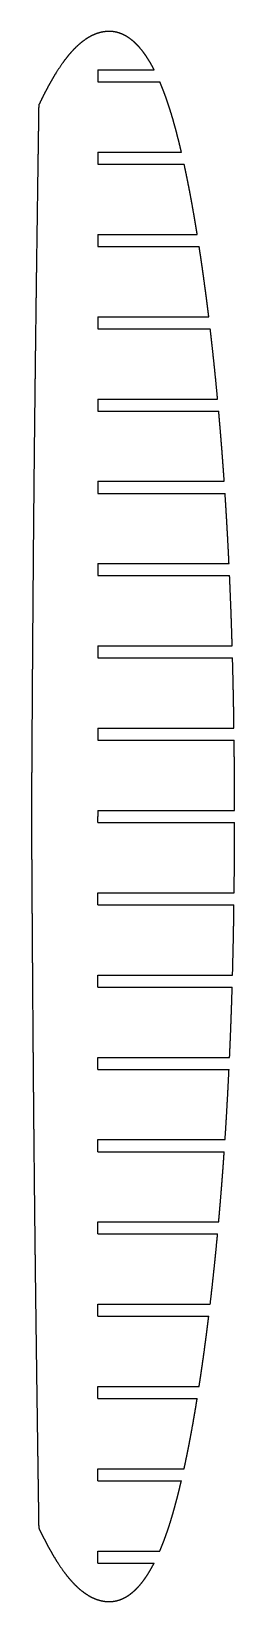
# Model space of a CAD drawing. Header units: metres. Extents: x 6 to 70, y -248 to 248.
import ezdxf

# ---------------------------------------------------------------- set-up
doc = ezdxf.new("R2010")
doc.units = ezdxf.units.M

msp = doc.modelspace()

# ---------------------------------------------------------------- linework, layer by layer
for p, q in [((26.52, 235.9, 665), (44.34, 235.9, 665)), ((26.52, 232.1, 665), (46.13, 232.1, 665)), ((26.52, 209.9, 665), (52.94, 209.9, 665)), ((26.52, 206.1, 665), (53.8, 206.1, 665)), ((26.52, 183.9, 665), (57.94, 183.9, 665)), ((26.52, 180.1, 665), (58.54, 180.1, 665)), ((26.52, 157.9, 665), (61.59, 157.9, 665)), ((26.52, 154.1, 665), (62.05, 154.1, 665)), ((26.52, 131.9, 665), (64.38, 131.9, 665)), ((26.52, 128.1, 665), (64.73, 128.1, 665)), ((26.52, 105.9, 665), (66.48, 105.9, 665)), ((26.52, 102.1, 665), (66.74, 102.1, 665)), ((26.52, 79.9, 665), (67.99, 79.9, 665)), ((26.52, 76.1, 665), (68.17, 76.1, 665)), ((26.52, 53.9, 665), (69, 53.9, 665)), ((26.52, 50.1, 665), (69.1, 50.1, 665)), ((26.52, 27.9, 665), (69.56, 27.9, 665)), ((26.52, 24.1, 665), (69.61, 24.1, 665)), ((26.52, 1.9, 665), (69.75, 1.9, 665)), ((26.52, -1.9, 665), (69.75, -1.9, 665)), ((26.52, -24.1, 665), (69.61, -24.1, 665)), ((26.52, -27.9, 665), (69.56, -27.9, 665)), ((26.52, -50.1, 665), (69.11, -50.1, 665)), ((26.52, -53.9, 665), (69, -53.9, 665)), ((26.52, -76.1, 665), (68.17, -76.1, 665)), ((26.52, -79.9, 665), (67.99, -79.9, 665)), ((26.52, -102.1, 665), (66.74, -102.1, 665)), ((26.52, -105.9, 665), (66.48, -105.9, 665)), ((26.52, -128.1, 665), (64.72, -128.1, 665)), ((26.52, -131.9, 665), (64.38, -131.9, 665)), ((26.52, -154.1, 665), (62.04, -154.1, 665)), ((26.52, -157.9, 665), (61.58, -157.9, 665)), ((26.52, -180.1, 665), (58.53, -180.1, 665)), ((26.52, -183.9, 665), (57.93, -183.9, 665)), ((26.52, -206.1, 665), (53.78, -206.1, 665)), ((26.52, -209.9, 665), (52.93, -209.9, 665)), ((26.52, -232.1, 665), (46.11, -232.1, 665)), ((26.52, -235.9, 665), (44.32, -235.9, 665))]:
    msp.add_line(p, q)
for points, knots in [([(44.34, 235.9, 665), (44.25, 236.07, 665), (44.16, 236.24, 665), (44.08, 236.41, 665), (43.99, 236.58, 665), (43.89, 236.75, 665), (43.8, 236.91, 665), (43.71, 237.08, 665), (43.26, 237.9, 665), (42.88, 238.55, 665), (42.49, 239.19, 665), (42.09, 239.82, 665), (41.67, 240.44, 665), (41.24, 241.04, 665), (40.79, 241.64, 665), (39.91, 242.72, 665), (39.49, 243.22, 665), (39.05, 243.69, 665), (38.6, 244.16, 665), (38.13, 244.6, 665), (37.64, 245.03, 665), (37.13, 245.43, 665), (36.02, 246.23, 665), (35.4, 246.62, 665), (34.76, 246.98, 665), (34.1, 247.29, 665), (33.42, 247.54, 665), (32.71, 247.75, 665), (32, 247.89, 665), (30.7, 248.04, 665), (30.12, 248.07, 665), (29.53, 248.06, 665), (28.95, 248.02, 665), (28.38, 247.94, 665), (27.81, 247.82, 665), (27.24, 247.68, 665), (26.56, 247.47, 665), (26.43, 247.43, 665), (26.3, 247.38, 665), (26.18, 247.34, 665), (26.05, 247.29, 665), (25.92, 247.25, 665), (25.8, 247.2, 665), (25.24, 246.98, 665), (24.81, 246.79, 665), (24.4, 246.59, 665), (23.98, 246.37, 665), (23.58, 246.14, 665), (23.18, 245.9, 665), (22.79, 245.64, 665), (21.18, 244.52, 665), (20.04, 243.56, 665), (18.96, 242.52, 665), (17.95, 241.41, 665), (16.99, 240.25, 665), (16.08, 239.07, 665), (15.22, 237.85, 665), (13.45, 235.19, 665), (12.55, 233.75, 665), (11.7, 232.28, 665), (10.88, 230.8, 665), (10.08, 229.3, 665), (9.31, 227.78, 665), (8.57, 226.26, 665), (7.83, 224.73, 665)], [0, 0, 0, 0, 0, 0, 0, 0, 0, 0.028738, 0.028738, 0.028738, 0.028738, 0.028738, 0.028738, 0.028738, 0.141063, 0.141063, 0.141063, 0.141063, 0.141063, 0.141063, 0.141063, 0.238429, 0.238429, 0.238429, 0.238429, 0.238429, 0.238429, 0.238429, 0.347781, 0.347781, 0.347781, 0.347781, 0.347781, 0.347781, 0.347781, 0.435072, 0.435072, 0.435072, 0.435072, 0.435072, 0.435072, 0.435072, 0.455255, 0.455255, 0.455255, 0.455255, 0.455255, 0.455255, 0.455255, 0.524522, 0.524522, 0.524522, 0.524522, 0.524522, 0.524522, 0.524522, 0.747328, 0.747328, 0.747328, 0.747328, 0.747328, 0.747328, 0.747328, 1, 1, 1, 1, 1, 1, 1, 1, 1]), ([(52.94, 209.9, 665), (52.89, 210.14, 665), (52.83, 210.37, 665), (52.78, 210.61, 665), (52.72, 210.85, 665), (52.67, 211.08, 665), (52.61, 211.32, 665), (52.55, 211.56, 665), (52.18, 213.08, 665), (51.87, 214.37, 665), (51.54, 215.65, 665), (51.2, 216.94, 665), (50.85, 218.22, 665), (50.5, 219.49, 665), (50.12, 220.77, 665), (49.57, 222.58, 665), (49.4, 223.12, 665), (49.24, 223.66, 665), (49.07, 224.19, 665), (48.9, 224.7, 665), (48.73, 225.22, 665), (48.56, 225.72, 665), (48.2, 226.77, 665), (48, 227.32, 665), (47.81, 227.86, 665), (47.61, 228.39, 665), (47.42, 228.9, 665), (47.22, 229.41, 665), (47.03, 229.91, 665), (46.74, 230.62, 665), (46.66, 230.83, 665), (46.57, 231.04, 665), (46.48, 231.25, 665), (46.4, 231.47, 665), (46.31, 231.68, 665), (46.22, 231.89, 665), (46.13, 232.1, 665)], [0, 0, 0, 0, 0, 0, 0, 0, 0, 0.079294, 0.079294, 0.079294, 0.079294, 0.079294, 0.079294, 0.079294, 0.511238, 0.511238, 0.511238, 0.511238, 0.511238, 0.511238, 0.511238, 0.698248, 0.698248, 0.698248, 0.698248, 0.698248, 0.698248, 0.698248, 0.908648, 0.908648, 0.908648, 0.908648, 0.908648, 0.908648, 0.908648, 1, 1, 1, 1, 1, 1, 1, 1, 1]), ([(7.83, 224.73, 665), (7.83, 224.73, 665), (7.83, 224.73, 665), (7.83, 224.73, 665), (7.83, 224.73, 665), (7.83, 224.73, 665), (7.83, 224.73, 665), (7.83, 224.73, 665), (7.83, 224.73, 665), (7.83, 224.73, 665), (7.83, 224.72, 665), (7.83, 224.72, 665), (7.83, 224.71, 665), (7.83, 224.71, 665), (7.83, 224.7, 665), (7.83, 224.68, 665), (7.83, 224.67, 665), (7.83, 224.66, 665), (7.83, 224.64, 665), (7.83, 224.62, 665), (7.83, 224.6, 665), (7.83, 224.57, 665), (7.83, 224.53, 665), (7.83, 224.51, 665), (7.83, 224.48, 665), (7.83, 224.46, 665), (7.83, 224.44, 665), (7.83, 224.41, 665), (7.83, 224.39, 665), (7.83, 224.32, 665), (7.83, 224.27, 665), (7.83, 224.22, 665), (7.83, 224.17, 665), (7.83, 224.11, 665), (7.83, 224.05, 665), (7.82, 223.99, 665), (7.82, 223.84, 665), (7.82, 223.76, 665), (7.82, 223.67, 665), (7.82, 223.58, 665), (7.82, 223.48, 665), (7.82, 223.37, 665), (7.81, 223.26, 665), (7.81, 222.93, 665), (7.81, 222.72, 665), (7.8, 222.51, 665), (7.8, 222.3, 665), (7.8, 222.09, 665), (7.79, 221.88, 665), (7.79, 221.67, 665), (7.78, 221.1, 665), (7.78, 220.75, 665), (7.77, 220.4, 665), (7.77, 220.05, 665), (7.76, 219.7, 665), (7.76, 219.35, 665), (7.75, 219, 665), (7.74, 217.9, 665), (7.73, 217.16, 665), (7.72, 216.41, 665), (7.71, 215.67, 665), (7.69, 214.92, 665), (7.68, 214.17, 665), (7.67, 213.43, 665), (7.66, 212.18, 665), (7.65, 211.66, 665), (7.64, 211.13, 665), (7.63, 210.57, 665), (7.62, 210.01, 665), (7.62, 209.42, 665), (7.61, 208.82, 665), (7.59, 207.87, 665), (7.59, 207.55, 665), (7.58, 207.22, 665), (7.58, 206.89, 665), (7.58, 206.57, 665), (7.57, 206.24, 665), (7.57, 205.92, 665), (7.56, 205.19, 665), (7.55, 204.79, 665), (7.54, 204.37, 665), (7.54, 203.96, 665), (7.53, 203.53, 665), (7.53, 203.1, 665), (7.52, 202.67, 665), (7.48, 200.16, 665), (7.45, 198.09, 665), (7.42, 196.02, 665), (7.4, 193.95, 665), (7.37, 191.88, 665), (7.34, 189.81, 665), (7.31, 187.74, 665), (7.21, 180.39, 665), (7.13, 175.12, 665), (7.06, 169.85, 665), (6.99, 164.58, 665), (6.93, 159.3, 665), (6.86, 154.03, 665), (6.79, 148.76, 665), (6.68, 139.61, 665), (6.64, 135.73, 665), (6.59, 131.84, 665), (6.55, 127.96, 665), (6.5, 124.08, 665), (6.46, 120.2, 665), (6.42, 116.32, 665), (6.34, 108.56, 665), (6.3, 104.68, 665), (6.26, 100.79, 665), (6.23, 96.91, 665), (6.19, 93.03, 665), (6.16, 89.15, 665), (6.12, 85.27, 665), (6.06, 78.29, 665), (6.04, 75.2, 665), (6.01, 72.1, 665), (5.99, 69.01, 665), (5.97, 65.92, 665), (5.94, 62.82, 665), (5.92, 59.73, 665), (5.88, 53.96, 665), (5.86, 51.29, 665), (5.84, 48.61, 665), (5.82, 45.94, 665), (5.8, 43.26, 665), (5.78, 40.59, 665), (5.77, 37.92, 665), (5.74, 33.36, 665), (5.72, 31.47, 665), (5.71, 29.58, 665), (5.7, 27.7, 665), (5.69, 25.81, 665), (5.68, 23.92, 665), (5.66, 22.04, 665), (5.65, 19.44, 665), (5.64, 18.75, 665), (5.64, 18.08, 665), (5.64, 17.43, 665), (5.63, 16.8, 665), (5.63, 16.18, 665), (5.62, 15.58, 665), (5.62, 14.44, 665), (5.61, 13.88, 665), (5.61, 13.31, 665), (5.61, 12.75, 665), (5.6, 12.19, 665), (5.6, 11.63, 665), (5.6, 11.07, 665), (5.59, 9.85, 665), (5.58, 9.2, 665), (5.58, 8.55, 665), (5.58, 7.9, 665), (5.57, 7.25, 665), (5.57, 6.6, 665), (5.56, 5.95, 665), (5.56, 4.97, 665), (5.56, 4.64, 665), (5.55, 4.31, 665), (5.55, 3.97, 665), (5.55, 3.64, 665), (5.55, 3.31, 665), (5.55, 2.98, 665), (5.54, 2.46, 665), (5.54, 2.29, 665), (5.54, 2.12, 665), (5.54, 1.97, 665), (5.54, 1.82, 665), (5.54, 1.69, 665), (5.54, 1.56, 665), (5.54, 1.31, 665), (5.53, 1.2, 665), (5.53, 1.09, 665), (5.53, 0.99, 665), (5.53, 0.9, 665), (5.53, 0.82, 665), (5.53, 0.74, 665), (5.53, 0.63, 665), (5.53, 0.59, 665), (5.53, 0.56, 665), (5.53, 0.53, 665), (5.53, 0.5, 665), (5.53, 0.47, 665), (5.53, 0.44, 665), (5.53, 0.37, 665), (5.53, 0.33, 665), (5.53, 0.29, 665), (5.53, 0.26, 665), (5.53, 0.23, 665), (5.53, 0.2, 665), (5.53, 0.17, 665), (5.53, 0.13, 665), (5.53, 0.11, 665), (5.53, 0.09, 665), (5.53, 0.08, 665), (5.53, 0.06, 665), (5.53, 0.05, 665), (5.53, 0.04, 665), (5.53, 0.02, 665), (5.53, 0.02, 665), (5.53, 0.01, 665), (5.53, 0.01, 665), (5.53, 0, 665), (5.53, 0, 665), (5.53, 0, 665), (5.53, 0, 665), (5.53, 0, 665), (5.53, 0, 665), (5.53, 0, 665), (5.53, 0, 665), (5.53, 0, 665), (5.53, -0.01, 665), (5.53, -0.02, 665), (5.53, -0.02, 665), (5.53, -0.03, 665), (5.53, -0.04, 665), (5.53, -0.06, 665), (5.53, -0.07, 665), (5.53, -0.09, 665), (5.53, -0.14, 665), (5.53, -0.16, 665), (5.53, -0.19, 665), (5.53, -0.23, 665), (5.53, -0.27, 665), (5.53, -0.31, 665), (5.53, -0.36, 665), (5.53, -0.45, 665), (5.53, -0.5, 665), (5.53, -0.55, 665), (5.53, -0.61, 665), (5.53, -0.66, 665), (5.53, -0.73, 665), (5.53, -0.8, 665), (5.53, -0.94, 665), (5.53, -1.02, 665), (5.53, -1.1, 665), (5.53, -1.19, 665), (5.53, -1.28, 665), (5.54, -1.38, 665), (5.54, -1.48, 665), (5.54, -1.8, 665), (5.54, -2.01, 665), (5.54, -2.22, 665), (5.54, -2.43, 665), (5.54, -2.64, 665), (5.54, -2.85, 665), (5.55, -3.06, 665), (5.55, -3.63, 665), (5.55, -3.98, 665), (5.55, -4.33, 665), (5.56, -4.68, 665), (5.56, -5.03, 665), (5.56, -5.38, 665), (5.56, -5.73, 665), (5.57, -6.82, 665), (5.57, -7.57, 665), (5.58, -8.32, 665), (5.58, -9.06, 665), (5.59, -9.81, 665), (5.59, -10.55, 665), (5.6, -11.3, 665), (5.61, -12.55, 665), (5.61, -13.07, 665), (5.61, -13.6, 665), (5.62, -14.15, 665), (5.62, -14.72, 665), (5.62, -15.31, 665), (5.63, -15.91, 665), (5.63, -16.86, 665), (5.63, -17.18, 665), (5.64, -17.51, 665), (5.64, -17.83, 665), (5.64, -18.16, 665), (5.64, -18.49, 665), (5.64, -18.81, 665), (5.65, -19.54, 665), (5.65, -19.94, 665), (5.65, -20.35, 665), (5.66, -20.77, 665), (5.66, -21.19, 665), (5.66, -21.62, 665), (5.66, -22.06, 665), (5.68, -24.57, 665), (5.69, -26.64, 665), (5.71, -28.71, 665), (5.72, -30.78, 665), (5.73, -32.85, 665), (5.75, -34.92, 665), (5.76, -36.99, 665), (5.81, -44.33, 665), (5.85, -49.6, 665), (5.88, -54.87, 665), (5.92, -60.14, 665), (5.96, -65.41, 665), (6, -70.68, 665), (6.05, -75.96, 665), (6.12, -85.11, 665), (6.16, -88.99, 665), (6.19, -92.87, 665), (6.23, -96.75, 665), (6.26, -100.63, 665), (6.3, -104.51, 665), (6.34, -108.39, 665), (6.42, -116.16, 665), (6.46, -120.04, 665), (6.5, -123.92, 665), (6.54, -127.8, 665), (6.59, -131.68, 665), (6.63, -135.57, 665), (6.68, -139.45, 665), (6.76, -146.42, 665), (6.8, -149.52, 665), (6.84, -152.61, 665), (6.88, -155.71, 665), (6.92, -158.8, 665), (6.96, -161.9, 665), (7, -164.99, 665), (7.08, -170.76, 665), (7.11, -173.43, 665), (7.15, -176.11, 665), (7.18, -178.78, 665), (7.22, -181.46, 665), (7.26, -184.13, 665), (7.3, -186.81, 665), (7.36, -191.31, 665), (7.38, -193.14, 665), (7.41, -194.96, 665), (7.44, -196.79, 665), (7.46, -198.62, 665), (7.49, -200.45, 665), (7.51, -202.27, 665), (7.55, -204.76, 665), (7.56, -205.41, 665), (7.57, -206.07, 665), (7.58, -206.72, 665), (7.59, -207.37, 665), (7.6, -208.03, 665), (7.61, -208.68, 665), (7.62, -209.91, 665), (7.63, -210.48, 665), (7.64, -211.05, 665), (7.65, -211.63, 665), (7.66, -212.2, 665), (7.66, -212.77, 665), (7.67, -213.34, 665), (7.69, -214.58, 665), (7.7, -215.24, 665), (7.71, -215.91, 665), (7.72, -216.57, 665), (7.73, -217.24, 665), (7.74, -217.9, 665), (7.75, -218.57, 665), (7.76, -219.57, 665), (7.77, -219.91, 665), (7.77, -220.25, 665), (7.78, -220.6, 665), (7.78, -220.94, 665), (7.79, -221.28, 665), (7.79, -221.62, 665), (7.8, -222.15, 665), (7.8, -222.33, 665), (7.8, -222.5, 665), (7.81, -222.66, 665), (7.81, -222.81, 665), (7.81, -222.95, 665), (7.81, -223.09, 665), (7.82, -223.32, 665), (7.82, -223.43, 665), (7.82, -223.53, 665), (7.82, -223.64, 665), (7.82, -223.75, 665), (7.82, -223.85, 665), (7.82, -223.96, 665), (7.83, -224.1, 665), (7.83, -224.14, 665), (7.83, -224.17, 665), (7.83, -224.2, 665), (7.83, -224.23, 665), (7.83, -224.26, 665), (7.83, -224.29, 665), (7.83, -224.36, 665), (7.83, -224.4, 665), (7.83, -224.44, 665), (7.83, -224.47, 665), (7.83, -224.5, 665), (7.83, -224.53, 665), (7.83, -224.56, 665), (7.83, -224.6, 665), (7.83, -224.62, 665), (7.83, -224.64, 665), (7.83, -224.65, 665), (7.83, -224.67, 665), (7.83, -224.68, 665), (7.83, -224.69, 665), (7.83, -224.7, 665), (7.83, -224.71, 665), (7.83, -224.71, 665), (7.83, -224.72, 665), (7.83, -224.72, 665), (7.83, -224.72, 665), (7.83, -224.72, 665), (7.83, -224.73, 665), (7.84, -224.73, 665), (7.84, -224.73, 665), (7.84, -224.73, 665), (7.83, -224.73, 665), (7.83, -224.73, 665), (7.83, -224.73, 665), (7.83, -224.73, 665)], [0, 0, 0, 0, 0, 0, 0, 0, 0, 0.0023, 0.0023, 0.0023, 0.0023, 0.0023, 0.0023, 0.0023, 0.004701, 0.004701, 0.004701, 0.004701, 0.004701, 0.004701, 0.004701, 0.007342, 0.007342, 0.007342, 0.007342, 0.007342, 0.007342, 0.007342, 0.009023, 0.009023, 0.009023, 0.009023, 0.009023, 0.009023, 0.009023, 0.011425, 0.011425, 0.011425, 0.011425, 0.011425, 0.011425, 0.011425, 0.014066, 0.014066, 0.014066, 0.014066, 0.014066, 0.014066, 0.014066, 0.018734, 0.018734, 0.018734, 0.018734, 0.018734, 0.018734, 0.018734, 0.026471, 0.026471, 0.026471, 0.026471, 0.026471, 0.026471, 0.026471, 0.042935, 0.042935, 0.042935, 0.042935, 0.042935, 0.042935, 0.042935, 0.05402, 0.05402, 0.05402, 0.05402, 0.05402, 0.05402, 0.05402, 0.059844, 0.059844, 0.059844, 0.059844, 0.059844, 0.059844, 0.059844, 0.066973, 0.066973, 0.066973, 0.066973, 0.066973, 0.066973, 0.066973, 0.100391, 0.100391, 0.100391, 0.100391, 0.100391, 0.100391, 0.100391, 0.185508, 0.185508, 0.185508, 0.185508, 0.185508, 0.185508, 0.185508, 0.248162, 0.248162, 0.248162, 0.248162, 0.248162, 0.248162, 0.248162, 0.310825, 0.310825, 0.310825, 0.310825, 0.310825, 0.310825, 0.310825, 0.360771, 0.360771, 0.360771, 0.360771, 0.360771, 0.360771, 0.360771, 0.403934, 0.403934, 0.403934, 0.403934, 0.403934, 0.403934, 0.403934, 0.434394, 0.434394, 0.434394, 0.434394, 0.434394, 0.434394, 0.434394, 0.445812, 0.445812, 0.445812, 0.445812, 0.445812, 0.445812, 0.445812, 0.456846, 0.456846, 0.456846, 0.456846, 0.456846, 0.456846, 0.456846, 0.469613, 0.469613, 0.469613, 0.469613, 0.469613, 0.469613, 0.469613, 0.476147, 0.476147, 0.476147, 0.476147, 0.476147, 0.476147, 0.476147, 0.479743, 0.479743, 0.479743, 0.479743, 0.479743, 0.479743, 0.479743, 0.483339, 0.483339, 0.483339, 0.483339, 0.483339, 0.483339, 0.483339, 0.485137, 0.485137, 0.485137, 0.485137, 0.485137, 0.485137, 0.485137, 0.488133, 0.488133, 0.488133, 0.488133, 0.488133, 0.488133, 0.488133, 0.49113, 0.49113, 0.49113, 0.49113, 0.49113, 0.49113, 0.49113, 0.494348, 0.494348, 0.494348, 0.494348, 0.494348, 0.494348, 0.494348, 0.497417, 0.497417, 0.497417, 0.497417, 0.497417, 0.497417, 0.497417, 0.500444, 0.500444, 0.500444, 0.500444, 0.500444, 0.500444, 0.500444, 0.50347, 0.50347, 0.50347, 0.50347, 0.50347, 0.50347, 0.50347, 0.505992, 0.505992, 0.505992, 0.505992, 0.505992, 0.505992, 0.505992, 0.508515, 0.508515, 0.508515, 0.508515, 0.508515, 0.508515, 0.508515, 0.513417, 0.513417, 0.513417, 0.513417, 0.513417, 0.513417, 0.513417, 0.521544, 0.521544, 0.521544, 0.521544, 0.521544, 0.521544, 0.521544, 0.538835, 0.538835, 0.538835, 0.538835, 0.538835, 0.538835, 0.538835, 0.550478, 0.550478, 0.550478, 0.550478, 0.550478, 0.550478, 0.550478, 0.556595, 0.556595, 0.556595, 0.556595, 0.556595, 0.556595, 0.556595, 0.564082, 0.564082, 0.564082, 0.564082, 0.564082, 0.564082, 0.564082, 0.599182, 0.599182, 0.599182, 0.599182, 0.599182, 0.599182, 0.599182, 0.68859, 0.68859, 0.68859, 0.68859, 0.68859, 0.68859, 0.68859, 0.754411, 0.754411, 0.754411, 0.754411, 0.754411, 0.754411, 0.754411, 0.820251, 0.820251, 0.820251, 0.820251, 0.820251, 0.820251, 0.820251, 0.872736, 0.872736, 0.872736, 0.872736, 0.872736, 0.872736, 0.872736, 0.918097, 0.918097, 0.918097, 0.918097, 0.918097, 0.918097, 0.918097, 0.949101, 0.949101, 0.949101, 0.949101, 0.949101, 0.949101, 0.949101, 0.960199, 0.960199, 0.960199, 0.960199, 0.960199, 0.960199, 0.960199, 0.96991, 0.96991, 0.96991, 0.96991, 0.96991, 0.96991, 0.96991, 0.981182, 0.981182, 0.981182, 0.981182, 0.981182, 0.981182, 0.981182, 0.986983, 0.986983, 0.986983, 0.986983, 0.986983, 0.986983, 0.986983, 0.990187, 0.990187, 0.990187, 0.990187, 0.990187, 0.990187, 0.990187, 0.992898, 0.992898, 0.992898, 0.992898, 0.992898, 0.992898, 0.992898, 0.993831, 0.993831, 0.993831, 0.993831, 0.993831, 0.993831, 0.993831, 0.995386, 0.995386, 0.995386, 0.995386, 0.995386, 0.995386, 0.995386, 0.99694, 0.99694, 0.99694, 0.99694, 0.99694, 0.99694, 0.99694, 0.998028, 0.998028, 0.998028, 0.998028, 0.998028, 0.998028, 0.998028, 1, 1, 1, 1, 1, 1, 1, 1, 1]), ([(57.94, 183.9, 665), (57.79, 184.85, 665), (57.64, 185.79, 665), (57.48, 186.74, 665), (57.32, 187.69, 665), (57.16, 188.63, 665), (57, 189.58, 665), (56.83, 190.52, 665), (56.34, 193.3, 665), (56.01, 195.14, 665), (55.67, 196.97, 665), (55.32, 198.8, 665), (54.95, 200.63, 665), (54.58, 202.45, 665), (54.2, 204.28, 665), (53.8, 206.1, 665)], [0, 0, 0, 0, 0, 0, 0, 0, 0, 0.339722, 0.339722, 0.339722, 0.339722, 0.339722, 0.339722, 0.339722, 1, 1, 1, 1, 1, 1, 1, 1, 1]), ([(61.59, 157.9, 665), (61.43, 159.25, 665), (61.26, 160.6, 665), (61.09, 161.94, 665), (60.92, 163.29, 665), (60.74, 164.64, 665), (60.57, 165.98, 665), (60.38, 167.33, 665), (60.01, 170.1, 665), (59.81, 171.53, 665), (59.61, 172.96, 665), (59.4, 174.39, 665), (59.19, 175.82, 665), (58.98, 177.25, 665), (58.76, 178.67, 665), (58.54, 180.1, 665)], [0, 0, 0, 0, 0, 0, 0, 0, 0, 0.484758, 0.484758, 0.484758, 0.484758, 0.484758, 0.484758, 0.484758, 1, 1, 1, 1, 1, 1, 1, 1, 1]), ([(64.38, 131.9, 665), (64.35, 132.18, 665), (64.33, 132.47, 665), (64.3, 132.75, 665), (64.27, 133.04, 665), (64.24, 133.32, 665), (64.22, 133.6, 665), (64.19, 133.89, 665), (63.93, 136.67, 665), (63.68, 139.16, 665), (63.43, 141.65, 665), (63.17, 144.14, 665), (62.9, 146.63, 665), (62.62, 149.12, 665), (62.34, 151.61, 665), (62.05, 154.1, 665)], [0, 0, 0, 0, 0, 0, 0, 0, 0, 0.102109, 0.102109, 0.102109, 0.102109, 0.102109, 0.102109, 0.102109, 1, 1, 1, 1, 1, 1, 1, 1, 1]), ([(66.48, 105.9, 665), (66.47, 106.03, 665), (66.46, 106.15, 665), (66.46, 106.28, 665), (66.45, 106.4, 665), (66.44, 106.53, 665), (66.43, 106.65, 665), (66.42, 106.78, 665), (66.27, 108.86, 665), (66.13, 110.82, 665), (65.99, 112.77, 665), (65.84, 114.73, 665), (65.69, 116.68, 665), (65.53, 118.64, 665), (65.37, 120.59, 665), (65.15, 123.24, 665), (65.09, 123.93, 665), (65.03, 124.63, 665), (64.97, 125.32, 665), (64.91, 126.02, 665), (64.85, 126.71, 665), (64.79, 127.41, 665), (64.73, 128.1, 665)], [0, 0, 0, 0, 0, 0, 0, 0, 0, 0.045157, 0.045157, 0.045157, 0.045157, 0.045157, 0.045157, 0.045157, 0.749258, 0.749258, 0.749258, 0.749258, 0.749258, 0.749258, 0.749258, 1, 1, 1, 1, 1, 1, 1, 1, 1]), ([(67.99, 79.9, 665), (67.96, 80.69, 665), (67.92, 81.47, 665), (67.88, 82.26, 665), (67.84, 83.04, 665), (67.8, 83.83, 665), (67.76, 84.62, 665), (67.72, 85.4, 665), (67.57, 88.18, 665), (67.46, 90.17, 665), (67.35, 92.16, 665), (67.24, 94.15, 665), (67.12, 96.13, 665), (66.99, 98.12, 665), (66.87, 100.11, 665), (66.74, 102.1, 665)], [0, 0, 0, 0, 0, 0, 0, 0, 0, 0.283186, 0.283186, 0.283186, 0.283186, 0.283186, 0.283186, 0.283186, 1, 1, 1, 1, 1, 1, 1, 1, 1]), ([(64.72, -128.1, 665), (64.81, -127.16, 665), (64.89, -126.23, 665), (64.97, -125.29, 665), (65.05, -124.35, 665), (65.13, -123.41, 665), (65.21, -122.48, 665), (65.29, -121.54, 665), (65.52, -118.76, 665), (65.67, -116.92, 665), (65.81, -115.09, 665), (65.95, -113.25, 665), (66.09, -111.41, 665), (66.22, -109.58, 665), (66.35, -107.74, 665), (66.48, -105.9, 665)], [0, 0, 0, 0, 0, 0, 0, 0, 0, 0.338653, 0.338653, 0.338653, 0.338653, 0.338653, 0.338653, 0.338653, 1, 1, 1, 1, 1, 1, 1, 1, 1]), ([(58.53, -180.1, 665), (58.75, -178.67, 665), (58.97, -177.25, 665), (59.18, -175.82, 665), (59.39, -174.39, 665), (59.59, -172.96, 665), (59.8, -171.53, 665), (60, -170.11, 665), (60.37, -167.33, 665), (60.56, -165.98, 665), (60.73, -164.64, 665), (60.91, -163.29, 665), (61.08, -161.94, 665), (61.25, -160.6, 665), (61.42, -159.25, 665), (61.58, -157.9, 665)], [0, 0, 0, 0, 0, 0, 0, 0, 0, 0.515172, 0.515172, 0.515172, 0.515172, 0.515172, 0.515172, 0.515172, 1, 1, 1, 1, 1, 1, 1, 1, 1]), ([(53.78, -206.1, 665), (54.16, -204.38, 665), (54.52, -202.65, 665), (54.88, -200.92, 665), (55.22, -199.19, 665), (55.56, -197.46, 665), (55.88, -195.73, 665), (56.2, -193.99, 665), (56.7, -191.22, 665), (56.88, -190.17, 665), (57.06, -189.13, 665), (57.24, -188.08, 665), (57.42, -187.04, 665), (57.59, -185.99, 665), (57.76, -184.95, 665), (57.93, -183.9, 665)], [0, 0, 0, 0, 0, 0, 0, 0, 0, 0.624628, 0.624628, 0.624628, 0.624628, 0.624628, 0.624628, 0.624628, 1, 1, 1, 1, 1, 1, 1, 1, 1]), ([(46.11, -232.1, 665), (46.2, -231.89, 665), (46.29, -231.68, 665), (46.37, -231.47, 665), (46.46, -231.26, 665), (46.55, -231.04, 665), (46.64, -230.83, 665), (46.72, -230.62, 665), (46.98, -229.97, 665), (47.16, -229.53, 665), (47.33, -229.08, 665), (47.51, -228.62, 665), (47.68, -228.15, 665), (47.85, -227.68, 665), (48.02, -227.2, 665), (48.32, -226.34, 665), (48.45, -225.97, 665), (48.58, -225.6, 665), (48.71, -225.22, 665), (48.83, -224.83, 665), (48.96, -224.44, 665), (49.09, -224.05, 665), (49.68, -222.19, 665), (50.13, -220.72, 665), (50.55, -219.24, 665), (50.96, -217.76, 665), (51.36, -216.27, 665), (51.74, -214.78, 665), (52.12, -213.29, 665), (52.53, -211.56, 665), (52.59, -211.32, 665), (52.65, -211.09, 665), (52.7, -210.85, 665), (52.76, -210.61, 665), (52.81, -210.37, 665), (52.87, -210.14, 665), (52.93, -209.9, 665)], [0, 0, 0, 0, 0, 0, 0, 0, 0, 0.089544, 0.089544, 0.089544, 0.089544, 0.089544, 0.089544, 0.089544, 0.273226, 0.273226, 0.273226, 0.273226, 0.273226, 0.273226, 0.273226, 0.41099, 0.41099, 0.41099, 0.41099, 0.41099, 0.41099, 0.41099, 0.919396, 0.919396, 0.919396, 0.919396, 0.919396, 0.919396, 0.919396, 1, 1, 1, 1, 1, 1, 1, 1, 1]), ([(7.83, -224.73, 665), (8.62, -226.38, 665), (9.43, -228.01, 665), (10.26, -229.63, 665), (11.11, -231.24, 665), (12.01, -232.83, 665), (12.94, -234.4, 665), (13.92, -235.94, 665), (15.79, -238.64, 665), (16.66, -239.81, 665), (17.57, -240.96, 665), (18.54, -242.07, 665), (19.56, -243.12, 665), (20.65, -244.11, 665), (21.81, -245.01, 665), (23.27, -245.94, 665), (23.49, -246.07, 665), (23.71, -246.21, 665), (23.93, -246.33, 665), (24.16, -246.45, 665), (24.38, -246.57, 665), (24.61, -246.68, 665), (25.08, -246.9, 665), (25.33, -247.01, 665), (25.58, -247.12, 665), (25.83, -247.22, 665), (26.08, -247.31, 665), (26.34, -247.4, 665), (26.59, -247.48, 665), (27.39, -247.72, 665), (27.93, -247.85, 665), (28.48, -247.95, 665), (29.04, -248.03, 665), (29.59, -248.07, 665), (30.15, -248.07, 665), (30.71, -248.04, 665), (31.88, -247.9, 665), (32.48, -247.79, 665), (33.08, -247.63, 665), (33.66, -247.44, 665), (34.24, -247.2, 665), (34.79, -246.94, 665), (35.33, -246.64, 665), (36.26, -246.06, 665), (36.66, -245.78, 665), (37.04, -245.5, 665), (37.42, -245.2, 665), (37.78, -244.89, 665), (38.14, -244.56, 665), (38.48, -244.23, 665), (39.41, -243.29, 665), (39.98, -242.66, 665), (40.51, -242.01, 665), (41.02, -241.33, 665), (41.52, -240.65, 665), (41.99, -239.95, 665), (42.44, -239.23, 665), (43.06, -238.19, 665), (43.25, -237.87, 665), (43.44, -237.54, 665), (43.62, -237.22, 665), (43.8, -236.89, 665), (43.98, -236.56, 665), (44.15, -236.23, 665), (44.32, -235.9, 665)], [0, 0, 0, 0, 0, 0, 0, 0, 0, 0.0273402, 0.0273402, 0.0273402, 0.0273402, 0.0273402, 0.0273402, 0.0273402, 0.0493365, 0.0493365, 0.0493365, 0.0493365, 0.0493365, 0.0493365, 0.0493365, 0.0532499, 0.0532499, 0.0532499, 0.0532499, 0.0532499, 0.0532499, 0.0532499, 0.0574646, 0.0574646, 0.0574646, 0.0574646, 0.0574646, 0.0574646, 0.0574646, 0.0661526, 0.0661526, 0.0661526, 0.0661526, 0.0661526, 0.0661526, 0.0661526, 0.0757323, 0.0757323, 0.0757323, 0.0757323, 0.0757323, 0.0757323, 0.0757323, 0.0832094, 0.0832094, 0.0832094, 0.0832094, 0.0832094, 0.0832094, 0.0832094, 0.0963497, 0.0963497, 0.0963497, 0.0963497, 0.0963497, 0.0963497, 0.0963497, 0.1021631, 0.1021631, 0.1021631, 0.1021631, 0.1021631, 0.1021631, 0.1021631, 0.1021631, 0.1021631])]:
    msp.add_open_spline(points, degree=8, knots=knots)
for points, degree in [([(26.52, 235.9, 665), (26.52, 232.1, 665)], 1), ([(26.52, 209.9, 665), (26.52, 206.1, 665)], 1), ([(26.52, 183.9, 665), (26.52, 180.1, 665)], 1), ([(26.52, 157.9, 665), (26.52, 154.1, 665)], 1), ([(26.52, 131.9, 665), (26.52, 128.1, 665)], 1), ([(26.52, 105.9, 665), (26.52, 102.1, 665)], 1), ([(26.52, 79.9, 665), (26.52, 76.1, 665)], 1), ([(69, 53.9, 665), (68.91, 56.68, 665), (68.83, 59.45, 665), (68.73, 62.23, 665), (68.63, 65, 665), (68.53, 67.78, 665), (68.41, 70.55, 665), (68.29, 73.33, 665), (68.17, 76.1, 665)], 8), ([(26.52, 53.9, 665), (26.52, 50.1, 665)], 1), ([(69.56, 27.9, 665), (69.52, 30.68, 665), (69.48, 33.45, 665), (69.43, 36.23, 665), (69.37, 39, 665), (69.32, 41.78, 665), (69.25, 44.55, 665), (69.18, 47.33, 665), (69.1, 50.1, 665)], 8), ([(26.52, 27.9, 665), (26.52, 24.1, 665)], 1), ([(69.75, 1.9, 665), (69.75, 4.68, 665), (69.74, 7.45, 665), (69.73, 10.23, 665), (69.72, 13, 665), (69.7, 15.78, 665), (69.67, 18.55, 665), (69.64, 21.33, 665), (69.61, 24.1, 665)], 8), ([(26.52, 1.9, 665), (26.52, 0, 665)], 1), ([(26.52, -1.9, 665), (26.52, 0, 665)], 1), ([(69.61, -24.1, 665), (69.65, -21.33, 665), (69.67, -18.55, 665), (69.7, -15.78, 665), (69.72, -13, 665), (69.73, -10.23, 665), (69.74, -7.45, 665), (69.75, -4.68, 665), (69.75, -1.9, 665)], 8), ([(26.52, -27.9, 665), (26.52, -24.1, 665)], 1), ([(69.11, -50.1, 665), (69.18, -47.33, 665), (69.25, -44.55, 665), (69.32, -41.78, 665), (69.38, -39, 665), (69.43, -36.23, 665), (69.48, -33.45, 665), (69.52, -30.68, 665), (69.56, -27.9, 665)], 8), ([(26.52, -53.9, 665), (26.52, -50.1, 665)], 1), ([(68.17, -76.1, 665), (68.3, -73.33, 665), (68.42, -70.55, 665), (68.53, -67.78, 665), (68.63, -65, 665), (68.73, -62.23, 665), (68.83, -59.45, 665), (68.92, -56.68, 665), (69, -53.9, 665)], 8), ([(26.52, -79.9, 665), (26.52, -76.1, 665)], 1), ([(66.74, -102.1, 665), (66.92, -99.33, 665), (67.09, -96.55, 665), (67.26, -93.78, 665), (67.42, -91, 665), (67.58, -88.23, 665), (67.72, -85.45, 665), (67.86, -82.68, 665), (67.99, -79.9, 665)], 8), ([(26.52, -105.9, 665), (26.52, -102.1, 665)], 1), ([(26.52, -131.9, 665), (26.52, -128.1, 665)], 1), ([(62.04, -154.1, 665), (62.37, -151.33, 665), (62.68, -148.56, 665), (62.99, -145.78, 665), (63.28, -143.01, 665), (63.57, -140.23, 665), (63.85, -137.46, 665), (64.12, -134.68, 665), (64.38, -131.9, 665)], 8), ([(26.52, -157.9, 665), (26.52, -154.1, 665)], 1), ([(26.52, -183.9, 665), (26.52, -180.1, 665)], 1), ([(26.52, -209.9, 665), (26.52, -206.1, 665)], 1), ([(26.52, -235.9, 665), (26.52, -232.1, 665)], 1)]:
    msp.add_open_spline(points, degree=degree)

doc.saveas('drawing.dxf')
